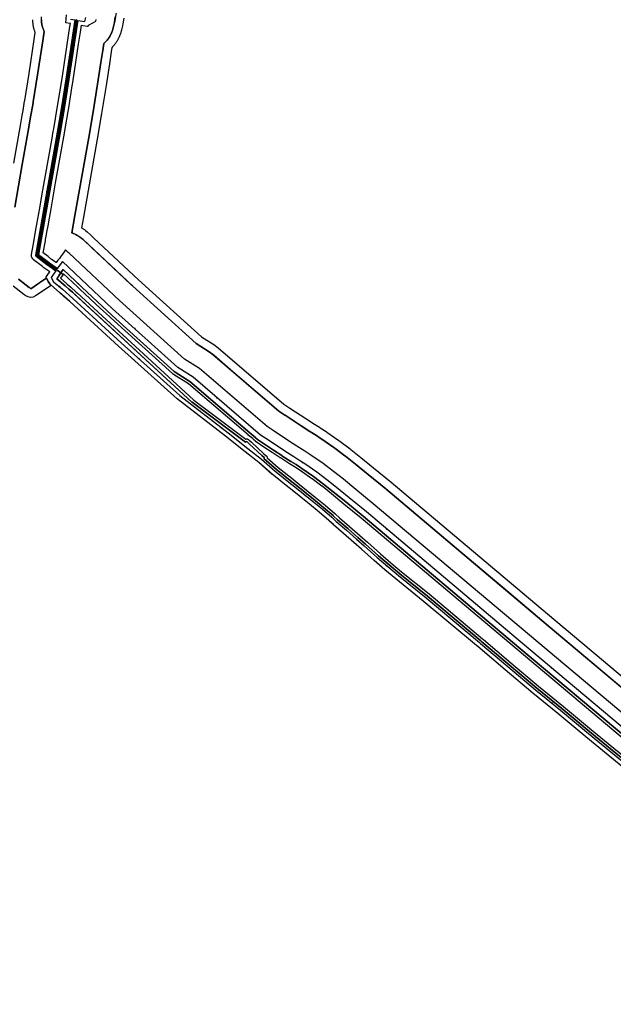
# Model space of a CAD drawing. Header units: inches. Extents: x 87989 to 118156, y 435697 to 451526.
# Drawn here: x 93632 to 94185, y 440809 to 441735 of the extents above; entities that cross this region are included whole.
import ezdxf

# ---------------------------------------------------------------- set-up
doc = ezdxf.new("R2010")
doc.units = ezdxf.units.IN
doc.header["$MEASUREMENT"] = 0
for name, color, linetype, true_color in [('As_waterkering_BWK', 7, 'Continuous', 0x7b8981), ('Beschermingszone_BWK', 7, 'Continuous', 0xcf890d), ('Grens_bebouwingsvrije_zone_BWK', 7, 'Continuous', 0x6789ae), ('Kernzone_BWK', 7, 'Continuous', 0xcb89af), ('Kunstwerken_BWK', 7, 'Continuous', 0xc78952), ('Referentiepunten_BWK', 7, 'Continuous', 0x178980)]:
    doc.layers.add(name, color=color, linetype=linetype, true_color=true_color)

msp = doc.modelspace()

# ---------------------------------------------------------------- linework, layer by layer
at = {"layer": 'As_waterkering_BWK'}
for points in [[(93679.4104, 441735.3063), (93683.919, 441734.622), (93683.1186, 441729.3481), (93680.3488, 441711.0991), (93675.567, 441679.594), (93671.452, 441653.977), (93671.3051, 441653.1166), (93669.8601, 441644.6541), (93669.0754, 441640.0583), (93667.428, 441630.411), (93661.2521, 441595.4759), (93654.2608, 441555.9282), (93650.3068, 441533.5617), (93650.2436, 441533.2041), (93647.234, 441516.18), (93647.226, 441516.125), (93647.218, 441516.044), (93647.215, 441515.962), (93647.218, 441515.88), (93647.226, 441515.799), (93647.239, 441515.718), (93647.258, 441515.638), (93647.281, 441515.56), (93647.31, 441515.484), (93647.344, 441515.409), (93647.383, 441515.337), (93647.426, 441515.268), (93647.473, 441515.201), (93647.525, 441515.138), (93647.581, 441515.078), (93647.641, 441515.022), (93647.7, 441514.973), (93657.5824, 441507.3312), (93658.083, 441506.944), (93658.087, 441506.941), (93658.121, 441506.916), (93665.723, 441501.48), (93665.731, 441501.4745)], [(93667.1855, 441503.5077), (93667.177, 441503.514), (93659.9202, 441508.7029), (93659.594, 441508.936), (93649.828, 441516.489), (93657.0814, 441557.5209), (93669.89, 441629.979), (93669.891, 441629.987), (93673.917, 441653.563), (93673.919, 441653.575), (93678.036, 441679.203), (93678.0381, 441679.2132), (93681.0756, 441699.2264), (93682.751, 441710.2644), (93686.391, 441734.247), (93692.8638, 441733.2646), (93693.69, 441736.897)], [(93863.5073, 441344.0203), (93856.2647, 441348.8278), (93793.5583, 441402.5383), (93779.4031, 441411.5341), (93718.368, 441466.563), (93671.9779, 441510.1169), (93667.1855, 441503.5077)], [(93665.731, 441501.4745), (93661.3807, 441495.2704), (93663.707, 441491.4126), (93672.0414, 441484.4011), (93681.5664, 441475.8022), (93726.6985, 441434.5105), (93781.27, 441385.619), (93826.025, 441351.085), (93844.5583, 441336.3977)], [(94553.6179, 440808.95), (94552.8926, 440809.1241), (94547.8869, 440810.135), (94546.0431, 440810.2021), (94533.3348, 440810.6642), (94512.1681, 440810.7965), (94506.936, 440813.69), (94498.6735, 440820.4781), (94263.5804, 441017.7439), (94258.2369, 441022.2765), (94099.7544, 441155.2168), (93954.724, 441277.4059), (93938.5623, 441290.5595), (93926.9946, 441300.0531), (93917.9331, 441307.2301), (93908.5016, 441314.3028), (93897.3306, 441322.0553), (93891.9549, 441325.6023), (93887.1584, 441328.5912), (93878.751, 441333.902), (93863.5073, 441344.0203)], [(93844.5583, 441336.3977), (93857.1178, 441326.4446), (93869.7343, 441315.3154), (93872.5929, 441313.1224), (93882.6521, 441305.193), (93888.1788, 441300.7676), (93904.1944, 441287.6917), (93913.4126, 441280.1688), (93922.5076, 441272.455), (93926.59, 441268.5916), (93936.1431, 441260.4379), (93945.5223, 441252.0893), (93952.618, 441245.8616), (93964.6604, 441235.1609), (93974.4871, 441226.6085), (93984.5222, 441218.3049), (94010.1343, 441197.7031), (94059.7052, 441156.224), (94060.7655, 441155.3204), (94086.165, 441133.6842), (94111.8471, 441112.2108), (94135.1457, 441093.1719), (94161.2658, 441071.4919), (94181.9707, 441054.5674), (94210.776, 441031.0199)]]:
    msp.add_lwpolyline(points, dxfattribs=at)
at = {"layer": 'Beschermingszone_BWK'}
for points in [[(94205.9638, 441102.6715), (94156.9921, 441143.7506), (94117.7599, 441176.6599), (94087.0834, 441202.5045), (94048.4746, 441235.032), (93972.5817, 441298.9709), (93956.2803, 441312.2408), (93944.5686, 441321.8499), (93937.0151, 441327.8346), (93935.3177, 441329.1795), (93934.7317, 441329.6312), (93925.3002, 441336.7039), (93924.4655, 441337.3061), (93924.2928, 441337.4259), (93913.2945, 441345.0586), (93912.7513, 441345.4263), (93907.3756, 441348.9733), (93906.7631, 441349.3661), (93902.0349, 441352.3124), (93893.9744, 441357.4041), (93878.9922, 441367.3488), (93878.9454, 441367.3798), (93873.1778, 441371.2082), (93830.6057, 441407.673), (93813.0128, 441422.7419), (93811.7731, 441423.8038), (93808.5765, 441426.1699), (93796.4058, 441433.9045), (93737.3287, 441487.1681), (93735.4838, 441488.9002), (93713.5589, 441509.4847), (93699.5244, 441522.6611), (93691.143, 441530.5301, 0.01703983), (93689.7039, 441531.7918), (93689.6847, 441531.8072), (93689.3423, 441532.0823, 0.00824799), (93688.6083, 441532.6431), (93688.6054, 441532.6453), (93688.6024, 441532.6475), (93688.2301, 441532.9175), (93687.8503, 441533.1835), (93687.4661, 441533.4432), (93687.0779, 441533.6964, 0.00825423), (93686.2913, 441534.182), (93686.2886, 441534.1836), (93686.2859, 441534.1852), (93685.8926, 441534.4147), (93685.8836, 441534.4198, 0.00823491), (93685.0757, 441534.8646), (93684.6641, 441535.0781), (93684.249, 441535.2848), (93683.8305, 441535.4845), (93683.4088, 441535.6773), (93682.984, 441535.8631), (93682.658, 441535.9993), (93682.6435, 441536.0057, 0.00517974), (93682.1284, 441536.2123), (93682.1253, 441536.2135), (93682.1221, 441536.2147, 0.00824244), (93681.2588, 441536.534), (93681.2556, 441536.5352), (93681.2524, 441536.5363), (93680.8168, 441536.6852), (93683.6692, 441552.8209), (93696.4915, 441625.3636), (93700.5525, 441649.1428), (93704.7065, 441675.001), (93707.7699, 441695.1748), (93709.4453, 441706.2127), (93710.4464, 441712.8087), (93710.7884, 441713.1052), (93711.1254, 441713.4074), (93711.4572, 441713.7152), (93711.7837, 441714.0286), (93712.1049, 441714.3475), (93712.4207, 441714.6718), (93712.7309, 441715.0014), (93713.0355, 441715.3362), (93713.3344, 441715.6761), (93713.6275, 441716.021), (93713.9147, 441716.3708), (93714.196, 441716.7254), (93714.4712, 441717.0848), (93714.7403, 441717.4487), (93715.0033, 441717.8171), (93715.2599, 441718.1899), (93715.5102, 441718.5671), (93715.7541, 441718.9483), (93715.9915, 441719.3337), (93716.2224, 441719.723), (93716.4466, 441720.1162), (93716.6642, 441720.5131), (93716.875, 441720.9136), (93717.079, 441721.3177), (93717.2761, 441721.7251), (93717.4663, 441722.1358), (93717.6496, 441722.5497), (93717.8258, 441722.9666), (93717.9949, 441723.3864), (93718.1569, 441723.8091), (93718.3118, 441724.2344), (93718.4594, 441724.6623), (93718.5998, 441725.0926), (93718.7328, 441725.5252), (93718.8586, 441725.96), (93718.9769, 441726.3969), (93719.0879, 441726.8357), (93719.1914, 441727.2763), (93720.0176, 441730.9087), (93720.2947, 441732.2946), (93721.1572, 441737.3767)], [(93631.1836, 441493.614), (93641.0647, 441485.9732), (93641.564, 441485.587), (93642.2067, 441485.1063), (93642.6, 441484.8252), (93651.0671, 441490.5092), (93653.9243, 441492.4272), (93655.6634, 441493.5947), (93657.129, 441494.5786), (93658.6821, 441491.9995), (93658.87, 441491.69), (93660.2816, 441489.347), (93660.6428, 441488.8414), (93661.1319, 441488.3517), (93661.6068, 441487.9522), (93661.5877, 441487.9363), (93657.3431, 441485.0871), (93650.4469, 441480.4576), (93647.0588, 441478.1832), (93646.9679, 441478.1228, -0.30881428), (93637.9482, 441478.3167), (93637.5549, 441478.5978), (93637.4152, 441478.7), (93636.721, 441479.2199), (93636.1706, 441479.6449), (93626.2297, 441487.3329)]]:
    msp.add_lwpolyline(points, format="xyb", dxfattribs=at)
for points in [[(93729.0953, 441736.338), (93728.1776, 441730.9309), (93728.1394, 441730.7261), (93727.8623, 441729.3402), (93727.8184, 441729.1344), (93726.9858, 441725.4744), (93726.8599, 441724.9404), (93726.7158, 441724.3704), (93726.562, 441723.8029), (93726.3987, 441723.2381), (93726.2258, 441722.6761), (93726.0435, 441722.1172), (93725.8743, 441721.6251), (93725.8292, 441721.4979), (93725.6506, 441721.0089), (93725.4402, 441720.4599), (93725.2204, 441719.9146), (93724.9915, 441719.373), (93724.7535, 441718.8354), (93724.5064, 441718.3019), (93724.2503, 441717.7727), (93723.9853, 441717.2478), (93723.7115, 441716.7275), (93723.4289, 441716.212), (93723.1419, 441715.7085), (93722.8377, 441715.1955), (93722.5294, 441714.6949), (93722.2126, 441714.1996), (93721.8874, 441713.7098), (93721.554, 441713.2255), (93721.2125, 441712.7469), (93720.8629, 441712.2742), (93720.5054, 441711.8074), (93720.14, 441711.3468), (93719.7632, 441710.8878), (93719.3862, 441710.4444), (93718.9979, 441710.0029), (93718.6023, 441709.568), (93718.1993, 441709.1399), (93717.9407, 441708.8735), (93717.3547, 441705.0123), (93715.6793, 441693.9741), (93712.6105, 441673.7661), (93708.4448, 441647.835), (93704.3722, 441623.9875), (93691.5471, 441551.4284), (93689.8466, 441541.366), (93690.3772, 441541.0596), (93690.8871, 441540.7506), (93691.3918, 441540.4333), (93691.8912, 441540.1077), (93692.3851, 441539.7738), (93692.8734, 441539.4318), (93693.356, 441539.0817), (93693.5908, 441538.9054), (93695.0713, 441537.8153), (93698.341, 441534.7455), (93699.4145, 441533.7376), (93701.3496, 441531.9208), (93742.7444, 441493.0569), (93801.2637, 441440.2962), (93812.8675, 441432.9218), (93812.882, 441432.9124), (93812.926, 441432.8816), (93816.9217, 441429.924), (93816.9503, 441429.902), (93816.9773, 441429.8797), (93878.0098, 441377.6029), (93883.4163, 441374.0142), (93898.3222, 441364.1201), (93906.2885, 441359.0876), (93906.2938, 441359.0843), (93910.9944, 441356.1554), (93911.0055, 441356.1484), (93911.7704, 441355.6578), (93911.7812, 441355.6508), (93917.1571, 441352.1038), (93917.1668, 441352.0973), (93917.8461, 441351.6376), (93917.8557, 441351.6309), (93929.0266, 441343.8785), (93929.0417, 441343.8679), (93930.0848, 441343.1152), (93930.0995, 441343.1043), (93939.5311, 441336.0316), (93939.5417, 441336.0236), (93940.2745, 441335.4588), (93940.2851, 441335.4506), (93949.5844, 441328.0818), (93949.5964, 441328.0721), (93961.3435, 441318.4343), (93977.6774, 441305.1376), (93977.6904, 441305.1269), (94122.9201, 441182.7732), (94281.4487, 441049.7939)], [(93626.7866, 441601.5688), (93632.9451, 441636.4057), (93634.5749, 441645.9494), (93635.3594, 441650.5451), (93636.8043, 441659.007), (93636.9248, 441659.7136), (93640.9844, 441684.9851), (93645.7451, 441716.3512), (93646.7428, 441722.9245), (93646.6337, 441723.2026), (93646.426, 441723.757), (93646.229, 441724.3131), (93646.0414, 441724.8735), (93645.8637, 441725.4371), (93645.6959, 441726.0039), (93645.5382, 441726.5734), (93645.3905, 441727.1456), (93645.253, 441727.7204), (93645.1256, 441728.2975), (93645.0084, 441728.8768), (93644.9018, 441729.4546), (93644.8046, 441730.041), (93644.7181, 441730.6257), (93644.642, 441731.2117), (93644.5762, 441731.799), (93644.5207, 441732.3874), (93644.4757, 441732.9767), (93644.441, 441733.5667), (93644.4168, 441734.1572), (93644.4029, 441734.748)], [(93652.4017, 441734.8652), (93652.4123, 441734.4153), (93652.4307, 441733.9657), (93652.4571, 441733.5164), (93652.4915, 441733.0677), (93652.5337, 441732.6196), (93652.5838, 441732.1724), (93652.6418, 441731.7261), (93652.7076, 441731.2809), (93652.7813, 441730.837), (93652.8627, 441730.3944), (93652.952, 441729.9533), (93653.049, 441729.5138), (93653.1538, 441729.0762), (93653.2662, 441728.6404), (93653.3863, 441728.2067), (93653.5141, 441727.7752), (93653.6494, 441727.346), (93653.7922, 441726.9192), (93653.9426, 441726.4951), (93654.1004, 441726.0736), (93654.2656, 441725.655), (93654.4382, 441725.2394), (93654.618, 441724.8268), (93654.8051, 441724.4175), (93654.9994, 441724.0116), (93653.6545, 441715.1507), (93648.8891, 441683.7539), (93644.816, 441658.3978), (93644.6903, 441657.661), (93643.2453, 441649.1986), (93642.4607, 441644.6029), (93640.8267, 441635.0342), (93634.6644, 441600.1761), (93627.6731, 441560.6284)]]:
    msp.add_lwpolyline(points, dxfattribs=at)
for points in [[(94212.0281, 441032.5796, 0), (94183.2363, 441056.116, 0), (94162.5374, 441073.0356, 0), (94136.4172, 441094.7158, 0), (94113.1213, 441113.7522, 0), (94087.4548, 441135.2126, 0), (94062.0625, 441156.8428, 0), (94060.9956, 441157.752, 0), (94011.4028, 441199.2493, 0), (93985.7866, 441219.8545, 0), (93975.7813, 441228.1335, 0), (93965.9812, 441236.6628, 0), (93953.9419, 441247.3606, 0), (93946.8467, 441253.5879, 0), (93937.4573, 441261.9456, 0), (93927.9275, 441270.0796, 0), (93923.8823, 441273.9077, 0), (93923.8013, 441273.9802, 0), (93914.6917, 441281.7063, 0), (93905.459, 441289.241, 0), (93889.4363, 441302.3228, 0), (93883.8962, 441306.7588, 0), (93873.8206, 441314.7012, 0), (93871.0061, 441316.8606, 0), (93859.2329, 441327.2456, 0), (93860.03, 441327.5801, 0), (93859.8201, 441327.77, 0), (93857.3899, 441329.99, 0), (93846.02, 441340.4099, 0), (93843.6499, 441342.5801, 0), (93843.46, 441342.76, 0), (93842.3401, 441342.28, 0), (93792.6765, 441379.3435, 0), (93792.3523, 441379.5938, 0), (93681.333, 441481.5408, 0), (93678.0146, 441484.3976, 0), (93674.7218, 441487.3702, 0), (93674.6165, 441487.462, 0), (93666.7897, 441494.0464, 0), (93666.7507, 441494.1111, 0), (93667.6566, 441495.4031, 0), (93669.0849, 441497.44, 0), (93670.5667, 441499.5532, 0), (93672.6003, 441498.099, 0), (93670.0979, 441494.5302, 0), (93676.2427, 441489.3609, 0), (93676.3809, 441489.2404, 0), (93679.6679, 441486.273, 0), (93684.9133, 441481.7578, 0), (93684.7999, 441481.7509, 0), (93685.6365, 441480.9826, 0), (93793.9644, 441381.5076, 0), (93794.1875, 441381.3354, 0), (93842.696, 441345.1338, 0), (93843.0667, 441345.2249, 0), (93843.4468, 441345.2583, 0), (93843.8274, 441345.2327, 0), (93844.1997, 441345.1489, 0), (93844.5544, 441345.0088, 0), (93844.8838, 441344.8159, 0), (93845.1794, 441344.575, 0), (93845.354, 441344.4094, 0), (93847.7087, 441342.2534, 0), (93859.0776, 441331.8345, 0), (93861.5017, 441329.6199, 0), (93861.7073, 441329.4338, 0), (93861.98, 441329.145, 0), (93862.2029, 441328.8162, 0), (93862.3701, 441328.4558, 0), (93862.4771, 441328.0732, 0), (93862.5215, 441327.6787, 0), (93872.5957, 441318.792, 0), (93875.3552, 441316.6746, 0), (93885.4514, 441308.7163, 0), (93891.0081, 441304.2668, 0), (93907.0398, 441291.1777, 0), (93916.2905, 441283.6279, 0), (93925.4182, 441275.887, 0), (93925.4695, 441275.8423, 0), (93925.5505, 441275.7695, 0), (93925.6006, 441275.7234, 0), (93929.5994, 441271.9395, 0), (93939.0999, 441263.8298, 0), (93948.5024, 441255.4609, 0), (93955.5967, 441249.2346, 0), (93967.6321, 441238.54, 0), (93977.3992, 441230.0398, 0), (93987.3669, 441221.7917, 0), (94012.9885, 441201.1819, 0), (94062.6086, 441159.6621, 0), (94063.6841, 441158.7456, 0), (94089.0674, 441137.1233, 0), (94114.7141, 441115.6792, 0), (94138.0066, 441096.6455, 0), (94164.1267, 441074.9653, 0), (94184.8186, 441058.0515, 0), (94213.593, 441034.5293, 0)], [(94253.4011, 441016.5437, 0), (94094.9282, 441149.4758, 0), (93949.9404, 441271.6292, 0), (93933.8162, 441284.7522, 0), (93922.3125, 441294.1941, 0), (93922.2617, 441294.2349, 0), (93913.3804, 441301.269, 0), (93913.3281, 441301.3093, 0), (93904.1494, 441308.1931, 0), (93904.075, 441308.2466, 0), (93893.1267, 441315.8435, 0), (93887.9329, 441319.271, 0), (93887.8784, 441319.3062, 0), (93883.1726, 441322.2383, 0), (93874.7336, 441327.5686, 0), (93874.615, 441327.6455, 0), (93866.9814, 441332.7124, 0), (93859.3596, 441337.7715, 0), (93852.1169, 441342.5791, 0), (93851.9922, 441342.6675, 0), (93851.5049, 441343.0359, 0), (93851.3857, 441343.1316, 0), (93849.9402, 441344.3699, 0), (93849.6396, 441344.6755, 0), (93849.396, 441345.0283, 0), (93849.2163, 441345.4177, 0), (93844.6956, 441348.8674, 0), (93844.585, 441348.9568, 0), (93789.085, 441396.4949, 0), (93775.3804, 441405.2041, 0), (93775.2085, 441405.324, 0), (93774.5422, 441405.8303, 0), (93774.3809, 441405.9639, 0), (93730.0093, 441445.9695, 0), (93716.635, 441458.1733, 0), (93716.5522, 441458.2522, 0), (93715.8879, 441458.9165, 0), (93707.5352, 441466.447, 0), (93688.3365, 441484.4714, 0), (93686.4166, 441486.2739, 0), (93676.9845, 441495.1291, 0), (93673.0849, 441498.7901, 0), (93672.6003, 441498.099, 0), (93670.5667, 441499.5532, 0), (93671.2438, 441500.5189, 0), (93672.6937, 441502.5866, 0), (93678.6393, 441497.0046, 0), (93688.0714, 441488.1492, 0), (93690.0475, 441486.294, 0), (93709.2278, 441468.2866, 0), (93717.6101, 441460.73, 0), (93718.3201, 441460.02, 0), (93731.6887, 441447.8213, 0), (93776.0549, 441407.8206, 0), (93776.7212, 441407.3142, 0), (93790.5762, 441398.5093, 0), (93846.2112, 441350.8557, 0), (93851.99, 441346.45, 0), (93851.5664, 441346.2686, 0), (93853.0122, 441345.0303, 0), (93853.4995, 441344.6621, 0), (93860.7422, 441339.8545, 0), (93868.364, 441334.7954, 0), (93875.9858, 441329.7361, 0), (93876.0808, 441329.6748, 0), (93884.5012, 441324.356, 0), (93889.2554, 441321.3931, 0), (93894.5281, 441317.9141, 0), (93905.5752, 441310.2476, 0), (93914.8806, 441303.2695, 0), (93923.8223, 441296.1877, 0), (93923.8899, 441296.1333, 0), (93935.3982, 441286.688, 0), (93951.5022, 441273.5818, 0), (93951.5676, 441273.5276, 0), (94096.5369, 441151.3896, 0), (94255.0132, 441018.4546, 0)]]:
    msp.add_polyline3d(points, dxfattribs=at)
at = {"layer": 'Grens_bebouwingsvrije_zone_BWK'}
for points in [[(94208.272, 441027.9004), (94179.4391, 441051.4704), (94158.7226, 441068.4044), (94132.6028, 441090.0842), (94109.2986, 441109.1277), (94083.5851, 441130.6273), (94058.1709, 441152.276), (94057.1244, 441153.1679), (94007.5971, 441194.6106), (93981.9935, 441215.2054), (93971.8987, 441223.5585), (93962.0188, 441232.1572), (93949.9702, 441242.8633), (93942.8732, 441249.0922), (93933.5146, 441257.4224), (93923.9932, 441265.5492), (93923.8406, 441265.6863), (93919.8373, 441269.4749), (93910.8542, 441277.0937), (93901.6649, 441284.593), (93885.6637, 441297.6571), (93880.1638, 441302.0611), (93870.1373, 441309.9648), (93867.2996, 441312.1417), (93867.0883, 441312.3157), (93854.5508, 441323.3751), (93842.0739, 441333.2628), (93823.5609, 441347.934), (93778.8264, 441382.4522), (93778.6009, 441382.6398), (93724.0138, 441431.5452), (93678.8761, 441472.842), (93669.4129, 441481.3852), (93661.1319, 441488.3517), (93660.6658, 441488.8144), (93660.2816, 441489.3471), (93658.9942, 441491.4819), (93658.8695, 441491.6897), (93658.6821, 441491.9995), (93657.128, 441494.5779), (93657.1158, 441494.597), (93656.6106, 441495.4348), (93659.0441, 441498.9054), (93660.1804, 441500.5259), (93655.7728, 441503.6777), (93655.6593, 441503.7617), (93654.7978, 441504.4279), (93653.5893, 441505.3624), (93645.2578, 441511.805), (93645.198, 441511.8513), (93644.9963, 441512.0188), (93644.7509, 441512.2479), (93644.5176, 441512.4978), (93644.2883, 441512.7756), (93644.0888, 441513.06), (93643.9238, 441513.3248), (93643.7593, 441513.6284), (93643.6164, 441513.9438), (93643.4883, 441514.2794), (93643.391, 441514.6094), (93643.344, 441514.8073), (93643.313, 441514.9378), (93643.2573, 441515.285), (93643.2252, 441515.61), (93643.2123, 441515.962), (93643.2252, 441516.3139), (93643.2544, 441516.6097), (93643.2844, 441516.8162), (93644.7442, 441525.0739), (93646.6643, 441535.9351), (93647.3639, 441539.8922), (93648.264, 441544.9839), (93650.8738, 441559.7466), (93650.8851, 441559.8108), (93653.25, 441573.1885), (93662.0508, 441622.9717), (93663.487, 441631.0958), (93663.8999, 441633.5136), (93667.5057, 441654.6308), (93671.6149, 441680.2113), (93673.5226, 441692.7804), (93678.9374, 441728.4564), (93679.3641, 441731.2675), (93679.0754, 441731.3113), (93675.1118, 441731.9129), (93675.7402, 441739.407)], [(94264.6847, 441029.9202), (94106.1893, 441162.8714), (93961.1022, 441285.1082), (93944.8905, 441298.3025), (93933.2715, 441307.8383), (93924.0383, 441315.1513), (93914.354, 441322.4135), (93902.9358, 441330.3376), (93897.3538, 441334.0206), (93892.4731, 441337.0621), (93884.1871, 441342.2961), (93869.0376, 441352.3519), (93862.305, 441356.8208), (93799.5229, 441410.5963), (93785.4755, 441419.5235), (93725.1391, 441473.9225), (93678.3266, 441517.8729), (93677.4886, 441518.6597), (93675.3137, 441520.7017), (93674.9558, 441521.0377), (93674.2494, 441520.0636), (93671.4052, 441516.1412), (93670.9753, 441515.5483), (93669.1589, 441513.0433), (93667.875, 441511.2726), (93666.3256, 441509.1358), (93666.2801, 441509.0731), (93666.2449, 441509.0983), (93665.6715, 441509.5082), (93665.1681, 441509.8681), (93665.1191, 441509.9031), (93661.9815, 441512.1462), (93658.7016, 441514.6829), (93658.6363, 441514.7334), (93654.1878, 441518.1738), (93656.1533, 441529.2922), (93656.4046, 441530.7142), (93657.181, 441535.1063), (93657.6007, 441537.4801), (93658.6467, 441543.3976), (93659.9031, 441550.5051), (93661.1179, 441557.3769), (93661.7683, 441561.0564), (93665.6934, 441583.2606), (93669.2908, 441603.6109), (93673.8465, 441629.3824), (93674.5323, 441633.3992), (93677.2702, 441649.4362), (93677.8665, 441652.929), (93681.1472, 441673.3514), (93681.9723, 441678.4876), (93681.9778, 441678.5147), (93684.5273, 441695.3117), (93687.0693, 441712.06), (93688.772, 441723.2784), (93689.4171, 441727.5284), (93689.7455, 441729.6921), (93690.9347, 441729.5116), (93695.4474, 441728.8266), (93695.9395, 441728.7519), (93696.1718, 441729.7734), (93700.9691, 441732.3426), (93703.1787, 441733.526), (93703.5026, 441734.9501)]]:
    msp.add_lwpolyline(points, dxfattribs=at)
at = {"layer": 'Kernzone_BWK'}
for points in [[(93722.4589, 441745.0477), (93720.2947, 441732.2946), (93720.0176, 441730.9087), (93719.1914, 441727.2763, -0.16210266), (93710.4464, 441712.8087), (93709.4453, 441706.2127), (93707.7699, 441695.1748), (93704.7065, 441675.001), (93700.5525, 441649.1428), (93696.4915, 441625.3636), (93683.6692, 441552.8209), (93680.8168, 441536.6852, -0.09133656), (93689.7037, 441531.7917, -0.01709393), (93691.143, 441530.5301), (93737.3287, 441487.1681), (93796.4058, 441433.9045), (93808.5765, 441426.1699), (93811.7731, 441423.8038), (93873.1778, 441371.2082), (93878.9454, 441367.3798), (93878.9922, 441367.3488), (93893.9744, 441357.4041), (93902.0349, 441352.3124), (93906.7631, 441349.3661), (93907.3756, 441348.9733), (93912.7513, 441345.4263), (93913.2945, 441345.0586), (93924.4655, 441337.3061), (93925.3002, 441336.7039), (93934.7317, 441329.6312), (93935.3177, 441329.1795), (93944.5686, 441321.8499), (93956.2803, 441312.2408), (93972.5817, 441298.9709), (94117.7599, 441176.6599), (94276.2905, 441043.679)], [(93627.6731, 441560.6284), (93634.6644, 441600.1761), (93640.8267, 441635.0342), (93642.4607, 441644.6029), (93643.2453, 441649.1986), (93644.6903, 441657.661), (93644.816, 441658.3978), (93648.8891, 441683.7539), (93653.6545, 441715.1507), (93654.9994, 441724.0116, -0.13742203), (93652.5048, 441737.5622)]]:
    msp.add_lwpolyline(points, format="xyb", dxfattribs=at)
for points in [[(93685.2314, 441734.937), (93685.1552, 441734.4345), (93676.8059, 441679.4254), (93672.6851, 441653.7752), (93668.6589, 441630.1966), (93668.6555, 441630.1769), (93648.4655, 441515.9625), (93659.093, 441507.7577), (93666.4517, 441502.4957), (93666.4554, 441502.4931), (93666.4588, 441502.4919), (93668.0681, 441501.3399), (93670.3964, 441499.675), (93670.5667, 441499.5532), (93666.7507, 441494.1111), (93666.7897, 441494.0464), (93674.6165, 441487.462), (93674.7218, 441487.3702), (93678.0146, 441484.3976), (93681.3335, 441481.5414), (93682.9054, 441480.0977), (93792.3516, 441379.5938), (93792.6758, 441379.3438), (93842.3398, 441342.2813), (93843.4609, 441342.7617), (93843.6504, 441342.5781), (93846.0195, 441340.4102), (93857.3906, 441329.9883), (93859.8203, 441327.7695), (93860.0293, 441327.5781), (93859.2324, 441327.2461), (93871.0059, 441316.8594), (93873.8203, 441314.7031), (93883.8965, 441306.7578), (93889.4355, 441302.3242), (93905.459, 441289.2422), (93914.6914, 441281.707), (93923.8008, 441273.9805), (93923.8828, 441273.9063), (93927.9277, 441270.0781), (93937.457, 441261.9453), (93946.8477, 441253.5859), (93953.9414, 441247.3594), (93965.9805, 441236.6641), (93975.7813, 441228.1328), (93985.7871, 441219.8555), (94011.4023, 441199.25), (94060.9961, 441157.7539), (94062.0625, 441156.8438), (94087.4551, 441135.2109), (94113.1211, 441113.7539), (94136.418, 441094.7148), (94162.5371, 441073.0352), (94183.2363, 441056.1172), (94212.0273, 441032.5781)], [(94255.0137, 441018.4531), (94096.5371, 441151.3906), (93951.5684, 441273.5273), (93951.502, 441273.582), (93935.3984, 441286.6875), (93923.8906, 441296.1328), (93923.8223, 441296.1875), (93914.8809, 441303.2695), (93905.5762, 441310.2461), (93894.5273, 441317.9141), (93889.2559, 441321.3945), (93884.502, 441324.3555), (93876.0801, 441329.6758), (93875.9863, 441329.7344), (93868.3633, 441334.7969), (93860.7422, 441339.8555), (93853.5, 441344.6602), (93853.0117, 441345.0313), (93851.5664, 441346.2695), (93851.9902, 441346.4492), (93846.2109, 441350.8555), (93790.5762, 441398.5078), (93776.7207, 441407.3125), (93776.0547, 441407.8203), (93731.6895, 441447.8203), (93718.3203, 441460.0195), (93717.6094, 441460.7305), (93709.2285, 441468.2852), (93690.0476, 441486.294), (93672.6937, 441502.5866), (93670.5667, 441499.5532), (93670.3964, 441499.675), (93668.0681, 441501.3399), (93666.4554, 441502.4931), (93666.4517, 441502.4957), (93659.093, 441507.7577), (93648.4655, 441515.9625), (93668.6555, 441630.1769), (93668.6589, 441630.1966), (93672.6851, 441653.7752), (93676.8059, 441679.4254), (93685.1552, 441734.4345), (93685.2314, 441734.9367)], [(94208.2715, 441027.9023), (94179.4395, 441051.4688), (94158.7227, 441068.4063), (94132.6035, 441090.0859), (94109.2988, 441109.1289), (94083.5859, 441130.6289), (94058.1719, 441152.2773), (94057.125, 441153.168), (94007.5977, 441194.6094), (93981.9941, 441215.207), (93971.8984, 441223.5586), (93962.0195, 441232.1562), (93949.9707, 441242.8633), (93942.873, 441249.0938), (93933.5156, 441257.4219), (93923.916, 441265.6172), (93919.8379, 441269.4766), (93910.8535, 441277.0938), (93901.6641, 441284.5938), (93885.6641, 441297.6563), (93880.1641, 441302.0625), (93870.1367, 441309.9648), (93867.1934, 441312.2305), (93854.5508, 441323.375), (93842.0742, 441333.2617), (93823.5605, 441347.9336), (93778.7129, 441382.5469), (93724.0137, 441431.5469), (93678.877, 441472.8438), (93675.8716, 441475.5552), (93669.4133, 441481.3848), (93661.1319, 441488.3517), (93660.6428, 441488.8414), (93660.2816, 441489.347), (93658.87, 441491.69), (93658.6821, 441491.9995), (93657.129, 441494.5786), (93655.6634, 441493.5947), (93642.6, 441484.8252), (93642.2067, 441485.1063), (93641.564, 441485.587), (93641.0647, 441485.9732), (93631.1836, 441493.614)]]:
    msp.add_lwpolyline(points, dxfattribs=at)
at = {"layer": 'Kunstwerken_BWK'}
for points in [[(93665.755, 441501.458, 0), (93665.723, 441501.48, 0), (93658.121, 441506.916, 0), (93658.087, 441506.941, 0), (93658.083, 441506.944, 0), (93647.7, 441514.973, 0), (93647.641, 441515.022, 0), (93647.581, 441515.078, 0), (93647.525, 441515.138, 0), (93647.473, 441515.201, 0), (93647.426, 441515.268, 0), (93647.383, 441515.337, 0), (93647.344, 441515.409, 0), (93647.31, 441515.484, 0), (93647.281, 441515.56, 0), (93647.258, 441515.638, 0), (93647.239, 441515.718, 0), (93647.226, 441515.799, 0), (93647.218, 441515.88, 0), (93647.215, 441515.962, 0), (93647.218, 441516.044, 0), (93647.226, 441516.125, 0), (93647.234, 441516.18, 0), (93667.428, 441630.411, 0), (93671.452, 441653.977, 0), (93675.567, 441679.594, 0), (93683.919, 441734.622, 0)], [(93686.391, 441734.247, 0), (93678.038, 441679.213, 0), (93678.036, 441679.203, 0), (93673.919, 441653.575, 0), (93673.917, 441653.563, 0), (93669.891, 441629.987, 0), (93669.89, 441629.979, 0), (93649.828, 441516.489, 0), (93659.594, 441508.936, 0), (93667.177, 441503.514, 0), (93667.211, 441503.489, 0)]]:
    msp.add_polyline3d(points, dxfattribs=at)
at = {"layer": 'Referentiepunten_BWK'}
for p in [(93682.8385, 441710.8411), (93674.6441, 441673.8488), (93666.7936, 441612.4628), (93657.6529, 441575.1167), (93660.4351, 441508.3346), (93669.203, 441486.7889), (93739.2139, 441447.7685), (93743.2983, 441419.6385), (93815.6716, 441383.5974), (93820.0778, 441355.674), (93895.2658, 441323.4177), (93897.8616, 441292.8621), (93973.6732, 441261.4411), (93973.4958, 441227.4713), (94050.1492, 441197.0095), (94050.6211, 441163.8252), (94126.6738, 441132.6359), (94127.272, 441099.606)]:
    msp.add_point(p, dxfattribs=at)

doc.saveas('drawing.dxf')
